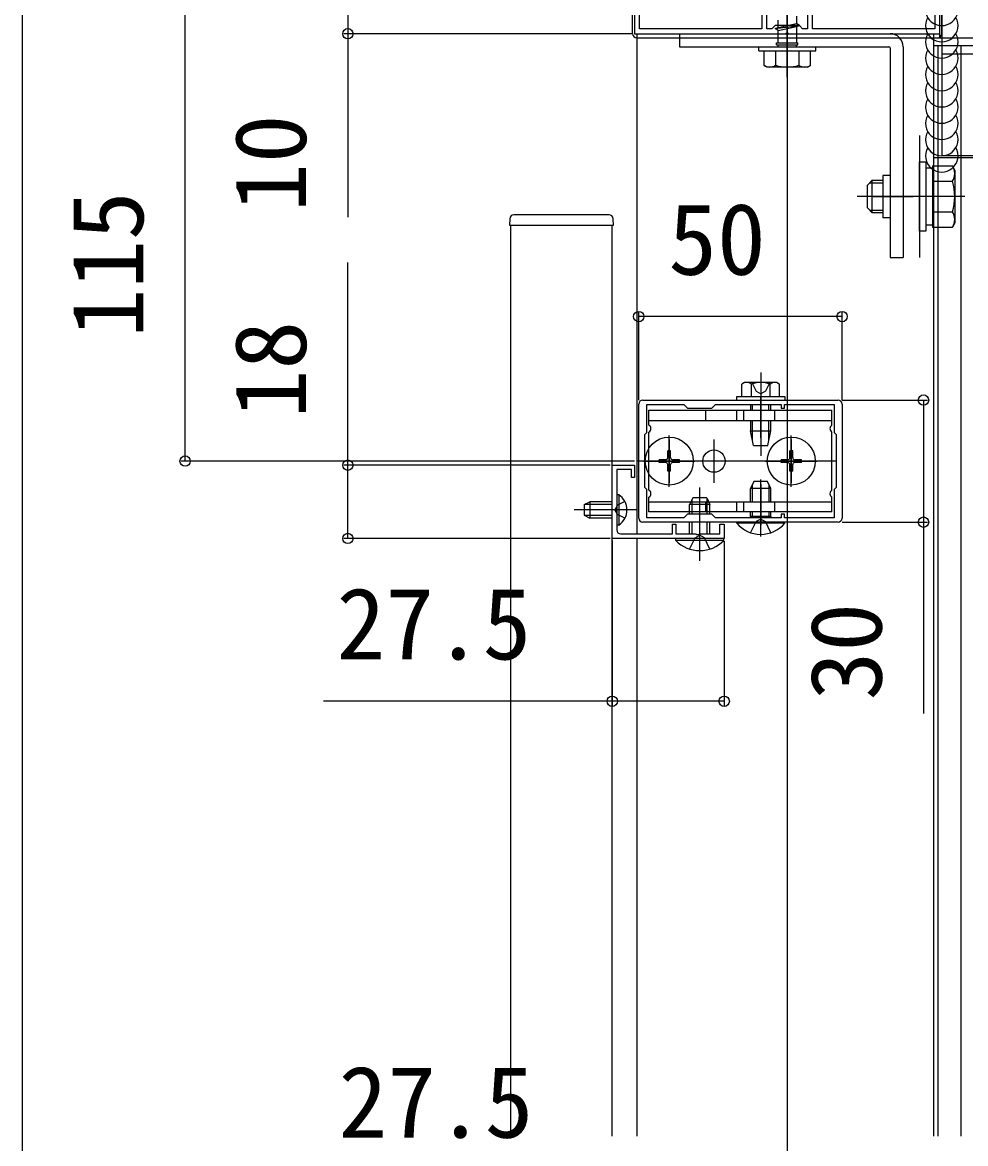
# Model space of a CAD drawing. Units: millimetres, scale not verified. Extents: x -1050 to 1050, y -1570 to 1562.
# Drawn here: x -641 to -409.1, y 930.3 to 1205.8 of the extents above; entities that cross this region are included whole.
import ezdxf
from ezdxf.enums import TextEntityAlignment as Align

# ---------------------------------------------------------------- set-up
doc = ezdxf.new("R2010")
doc.units = ezdxf.units.MM
doc.header["$LTSCALE"] = 8
for name, color, linetype in [('0-2_YKK_11', 7, 'Continuous'), ('0-3_YKK_12', 2, 'Continuous'), ('0-4_YKK_13', 4, 'Continuous'), ('0-5_YKK_D', 6, 'Continuous')]:
    doc.layers.add(name, color=color, linetype=linetype)
doc.styles.add('ＭＳ ゴシック', font='')
doc.styles.get('ＭＳ ゴシック').set_extended_font_data('MS Gothic')

msp = doc.modelspace()

# ---------------------------------------------------------------- linework, layer by layer
at = {"layer": '0-2_YKK_11'}
for p, q in [((-488.497, 1113), (-440.497, 1113)), ((-489.497, 1084), (-489.497, 1112)), ((-439.497, 1112), (-439.497, 1084)), ((-440.497, 1083), (-488.497, 1083))]:
    msp.add_line(p, q, dxfattribs=at)
for points in [[(-490.5, 1213), (-490.5, 1203), (-453.458, 1203), (-453.275, 1203.12), (-452.725, 1203.12), (-452.542, 1203), (-415.5, 1203), (-415.5, 1213)], [(-459.2, 1212), (-459.2, 1204.2), (-489.3, 1204.2), (-489.3, 1212)], [(-448, 1213), (-448, 1204.2), (-449.2, 1204.2), (-450, 1205), (-456, 1205), (-456.8, 1204.2), (-458, 1204.2), (-458, 1213)], [(-416.7, 1212), (-416.7, 1204.2), (-446.8, 1204.2), (-446.8, 1212)], [(-468.5, 1079), (-496, 1079), (-496, 1097), (-490.5, 1097), (-490.5, 1094), (-491.3, 1094), (-491.3, 1095.9), (-494.9, 1095.9), (-494.9, 1086.458), (-495.02, 1086.275), (-495.02, 1085.725), (-494.9, 1085.542), (-494.9, 1081.1)], [(-493.9, 1080.1), (-481.2, 1080.1), (-481.2, 1082.5), (-480.4, 1082.5), (-480.4, 1080.1), (-475.458, 1080.1), (-475.275, 1079.98), (-474.725, 1079.98), (-474.542, 1080.1), (-469.6, 1080.1), (-469.6, 1082.5), (-468.5, 1082.5), (-468.5, 1079)]]:
    msp.add_lwpolyline(points, dxfattribs=at)
msp.add_lwpolyline([(-470.597, 1111.9), (-454.497, 1111.9), (-454.497, 1111), (-453.697, 1111), (-453.697, 1111.9), (-441.497, 1111.9), (-441.497, 1105), (-440.997, 1104.5), (-440.997, 1091.5), (-441.497, 1091), (-441.497, 1084.1), (-453.697, 1084.1), (-453.697, 1085), (-454.497, 1085), (-454.497, 1084.1), (-470.597, 1084.1), (-471.497, 1085), (-477.497, 1085), (-478.397, 1084.1), (-487.497, 1084.1), (-487.497, 1091), (-487.997, 1091.5), (-487.997, 1104.5), (-487.497, 1105), (-487.497, 1111.9), (-478.397, 1111.9), (-477.497, 1111), (-471.497, 1111)], close=True, dxfattribs=at)
for centre, start, end in [((-488.497, 1112), 90.00001, 179.99999), ((-440.497, 1112), 0.00001, 89.99999), ((-488.497, 1084), 180.00001, 269.99999), ((-440.497, 1084), 270.00001, 359.99999), ((-493.9, 1081.1), 180.00001, 269.99999)]:
    msp.add_arc(centre, 1, start, end, dxfattribs=at)
at = {"layer": '0-3_YKK_12'}
for p, q in [((-453, 1350), (-453, 539.25)), ((-415.5, 1202), (-415.5, 1213)), ((-415, 1213), (-415, 1173)), ((-490, 1203), (-490, 1080.1)), ((-490, 1203), (-417, 1203)), ((-417, 1203), (-417, 932.178)), ((-367, 1200), (-417, 1200)), ((-416, 1200), (-416, 932.178)), ((-410.3, 1200), (-410.3, 932.178)), ((167, 1198), (-415, 1198)), ((-424.5, 1178), (-424.5, 1148)), ((-420.5, 1178), (-420.5, 1148)), ((-380.5, 1172.5), (-417, 1172.5)), ((874, 1173), (-415, 1173)), ((-521, 1156), (-521, 932.178)), ((-521, 1156), (-496, 1156)), ((-496, 932.178), (-496, 1156)), ((-490, 1079), (-490, 932.178))]:
    msp.add_line(p, q, dxfattribs=at)
at = {"layer": '0-4_YKK_13'}
for p, q in [((-453, 1192.3), (-453, 1311.301)), ((-491, 1202.998), (-491, 1213)), ((-415, 1202.998), (-415, 1213)), ((-450.75, 1207.3), (-450.75, 1205.55)), ((-456, 1204.3), (-450, 1205.05)), ((-455.25, 1204.55), (-455.25, 1206.3)), ((-455.25, 1204.55), (-450.75, 1205.55)), ((-455.25, 1200.8), (-455.25, 1203.8)), ((-453, 1205.5), (-453, 1197.3)), ((-450.75, 1204.8), (-450.75, 1200.8)), ((-490.002, 1202), (-415.998, 1202)), ((-479.5, 1203), (-479.5, 1199.8)), ((-479.5, 1203), (-427.7, 1203)), ((-479.5, 1199.8), (-428, 1199.8)), ((-460, 1199.8), (-446, 1199.8)), ((-460, 1198.8), (-460, 1199.8)), ((-460, 1198.8), (-446, 1198.8)), ((-458.75, 1198.8), (-458.75, 1195.231)), ((-458.75, 1198.8), (-447.25, 1198.8)), ((-455.887, 1198.8), (-455.887, 1195.247)), ((-455.6, 1200.8), (-450.4, 1200.8)), ((-455.6, 1200.3), (-455.6, 1200.8)), ((-455.6, 1200.3), (-450.4, 1200.3)), ((-455.25, 1199.8), (-455.25, 1200.3)), ((-450.75, 1199.8), (-450.75, 1200.3)), ((-450.4, 1200.3), (-450.4, 1200.8)), ((-450.113, 1198.8), (-450.113, 1195.247)), ((-447.25, 1195.231), (-447.25, 1198.8)), ((-446, 1198.8), (-446, 1199.8)), ((-427.7, 1199.5), (-427.7, 1148)), ((-424.5, 1199.8), (-424.5, 1148)), ((-458, 1194.8), (-458.75, 1195.233)), ((-448, 1194.8), (-458, 1194.8)), ((-448, 1194.8), (-447.25, 1195.233)), ((-418.9, 1170.05), (-417.3, 1170.05)), ((-417.3, 1170.506), (-417.3, 1155.494)), ((-411.8, 1169.5), (-412.381, 1170.506)), ((-411.8, 1169.5), (-411.8, 1156.5)), ((-433.3, 1165.8), (-432.1, 1167)), ((-433.3, 1160.2), (-433.3, 1165.8)), ((-432.748, 1166.352), (-429.5, 1166.352)), ((-432.1, 1167), (-429.5, 1167)), ((-432.1, 1159), (-432.1, 1167)), ((-417.3, 1167), (-417.3, 1159)), ((-409.3, 1163), (-435.8, 1163)), ((-432, 1163), (-422, 1163)), ((-433.3, 1160.2), (-432.1, 1159)), ((-432.748, 1159.648), (-429.5, 1159.648)), ((-521.205, 1157.561), (-521.3, 1156)), ((-519.907, 1158.5), (-520.206, 1158.5)), ((-497.093, 1158.5), (-519.907, 1158.5)), ((-496.794, 1158.5), (-497.093, 1158.5)), ((-495.7, 1156), (-495.795, 1157.561)), ((-429.5, 1159), (-432.1, 1159)), ((-427.7, 1157.8), (-429.5, 1157.8)), ((-521.3, 1156), (-495.7, 1156)), ((-417.3, 1155.95), (-418.9, 1155.95)), ((-411.8, 1156.5), (-412.381, 1155.494)), ((-427.7, 1148), (-424.5, 1148)), ((-459.503, 1119.8), (-459.503, 1099.3)), ((-463.503, 1117.3), (-464.122, 1116.943)), ((-464.122, 1113.8), (-464.122, 1116.943)), ((-455.503, 1117.3), (-463.503, 1117.3)), ((-461.813, 1113.8), (-461.813, 1116.943)), ((-457.194, 1113.8), (-457.194, 1116.943)), ((-455.503, 1117.3), (-454.885, 1116.943)), ((-454.885, 1113.8), (-454.885, 1116.943)), ((-454.885, 1113.8), (-464.122, 1113.8)), ((-457.003, 1113.8), (-462.003, 1113.8)), ((-459.503, 1103.7), (-459.503, 1113.7)), ((-487.003, 1110.5), (-442.003, 1110.5)), ((-487.003, 1106.866), (-487.003, 1110.5)), ((-473.003, 1108), (-473.003, 1110.5)), ((-465.369, 1108), (-465.369, 1110.5)), ((-463.637, 1108), (-463.637, 1110.5)), ((-462.003, 1111.9), (-462.003, 1110.5)), ((-461.517, 1110.5), (-461.517, 1111.9)), ((-457.489, 1110.5), (-457.489, 1111.9)), ((-457.003, 1110.5), (-457.003, 1111.9)), ((-456.003, 1108), (-456.003, 1110.5)), ((-442.003, 1106.866), (-442.003, 1110.5)), ((-487.003, 1108), (-442.003, 1108)), ((-462.003, 1108), (-462.003, 1105.4)), ((-461.517, 1103.067), (-461.517, 1108)), ((-457.489, 1103.067), (-457.489, 1108)), ((-457.003, 1105.4), (-457.003, 1108)), ((-487.003, 1090.866), (-487.003, 1105.134)), ((-462.003, 1105.4), (-457.003, 1105.4)), ((-461.253, 1101.8), (-462.003, 1105.4)), ((-457.753, 1101.8), (-457.003, 1105.4)), ((-442.003, 1090.866), (-442.003, 1105.134)), ((-482, 1091.7), (-482, 1104.3)), ((-482, 1103.3), (-482, 1092.7)), ((-471.004, 1103.3), (-471.004, 1092.7)), ((-461.253, 1101.8), (-457.753, 1101.8)), ((-452.004, 1091.7), (-452.004, 1104.3)), ((-452.004, 1103.3), (-452.004, 1092.7)), ((-481.65, 1100.5), (-482.35, 1100.5)), ((-482.35, 1098.85), (-482.35, 1100.5)), ((-481.65, 1098.85), (-481.65, 1100.5)), ((-451.654, 1100.5), (-452.354, 1100.5)), ((-452.354, 1098.85), (-452.354, 1100.5)), ((-451.654, 1098.85), (-451.654, 1100.5)), ((-440.803, 1098), (-490.003, 1098)), ((-488.3, 1098), (-475.7, 1098)), ((-484.5, 1097.65), (-484.5, 1098.35)), ((-482.85, 1098.35), (-484.5, 1098.35)), ((-482.85, 1097.65), (-484.5, 1097.65)), ((-482.35, 1095.5), (-482.35, 1097.15)), ((-481.65, 1095.5), (-481.65, 1097.15)), ((-479.5, 1098.35), (-481.15, 1098.35)), ((-479.5, 1097.65), (-481.15, 1097.65)), ((-479.5, 1097.65), (-479.5, 1098.35)), ((-458.304, 1098), (-445.704, 1098)), ((-454.504, 1097.65), (-454.504, 1098.35)), ((-452.854, 1098.35), (-454.504, 1098.35)), ((-452.854, 1097.65), (-454.504, 1097.65)), ((-452.354, 1095.5), (-452.354, 1097.15)), ((-451.654, 1095.5), (-451.654, 1097.15)), ((-449.504, 1098.35), (-451.154, 1098.35)), ((-449.504, 1097.65), (-451.154, 1097.65)), ((-449.504, 1097.65), (-449.504, 1098.35)), ((-481.65, 1095.5), (-482.35, 1095.5)), ((-459.503, 1079.5), (-459.503, 1093.5)), ((-451.654, 1095.5), (-452.354, 1095.5)), ((-474.497, 1073.5), (-474.497, 1091.5)), ((-461.203, 1093), (-462.003, 1091.3)), ((-462.003, 1088), (-462.003, 1091.3)), ((-457.003, 1091.3), (-462.003, 1091.3)), ((-461.57, 1088), (-461.57, 1092.22)), ((-457.803, 1093), (-461.203, 1093)), ((-459.503, 1092.3), (-459.503, 1082.3)), ((-457.003, 1091.3), (-457.803, 1093)), ((-457.436, 1088), (-457.436, 1092.22)), ((-457.003, 1088), (-457.003, 1091.3)), ((-502.9, 1087.3), (-501.5, 1088)), ((-494.391, 1089.75), (-494.9, 1089.75)), ((-494.9, 1089.75), (-494.9, 1082.25)), ((-487.003, 1085.5), (-487.003, 1089.134)), ((-487.003, 1088), (-442.003, 1088)), ((-476.197, 1089), (-476.997, 1087.3)), ((-476.342, 1085), (-476.342, 1088.69)), ((-472.797, 1089), (-476.197, 1089)), ((-473.003, 1085.5), (-473.003, 1088)), ((-472.797, 1089), (-471.997, 1087.3)), ((-472.651, 1085), (-472.651, 1088.69)), ((-465.369, 1085.5), (-465.369, 1088)), ((-463.637, 1085.5), (-463.637, 1088)), ((-456.003, 1085.5), (-456.003, 1088)), ((-442.003, 1085.5), (-442.003, 1089.134)), ((-489.9, 1086), (-505.4, 1086)), ((-502.9, 1087.3), (-502.9, 1084.7)), ((-496, 1087.346), (-502.809, 1087.346)), ((-442.003, 1085.5), (-487.003, 1085.5)), ((-476.997, 1085), (-476.997, 1087.3)), ((-462.003, 1084.4), (-462.003, 1085.5)), ((-461.57, 1084.4), (-461.57, 1085.5)), ((-457.436, 1084.4), (-457.436, 1085.5)), ((-457.003, 1084.4), (-457.003, 1085.5)), ((-502.9, 1084.7), (-501.5, 1084)), ((-496, 1084.654), (-502.809, 1084.654)), ((-496, 1084), (-501.5, 1084)), ((-476.997, 1080.1), (-476.997, 1083)), ((-476.342, 1080.1), (-476.342, 1083)), ((-472.651, 1080.1), (-472.651, 1083)), ((-471.997, 1080.1), (-471.997, 1083)), ((-465.403, 1083), (-453.603, 1083)), ((-465.403, 1082.752), (-465.403, 1083)), ((-453.603, 1082.752), (-465.403, 1082.752)), ((-457.003, 1084.4), (-462.003, 1084.4)), ((-462.003, 1084.4), (-461.894, 1084.1)), ((-462.003, 1080.417), (-460.648, 1083.135)), ((-461.57, 1084.4), (-461.633, 1084.1)), ((-459.503, 1083.744), (-460.648, 1083.135)), ((-459.503, 1083.744), (-458.358, 1083.135)), ((-457.003, 1080.417), (-458.358, 1083.135)), ((-457.436, 1084.4), (-457.373, 1084.1)), ((-457.003, 1084.4), (-457.112, 1084.1)), ((-453.603, 1082.752), (-453.603, 1083)), ((-468.597, 1079), (-480.397, 1079)), ((-468.597, 1078.491), (-468.597, 1079))]:
    msp.add_line(p, q, dxfattribs=at)
for points in [[(-455.25, 1203.8), (-456, 1204.3), (-455.25, 1204.55)], [(-455.25, 1203.8), (-450.75, 1204.8), (-450, 1205.05), (-450.75, 1205.55)], [(-417, 1202), (-366, 1202), (-366, 1200), (-417, 1200)], [(-427.7, 1168.2), (-429.5, 1168.2), (-429.5, 1157.8)], [(-417.3, 1170.506), (-414.5, 1170.506), (-412.381, 1170.506)], [(-417.3, 1166.753), (-415.5, 1166.753), (-412.381, 1166.753)], [(-417.3, 1159.247), (-415.5, 1159.247), (-412.381, 1159.247)], [(-417.3, 1155.494), (-414.5, 1155.494), (-412.381, 1155.494)], [(-461.703, 1117.3), (-460.653, 1115.147), (-459.503, 1114.536)], [(-457.303, 1117.3), (-458.353, 1115.147), (-459.503, 1114.536)], [(-496, 1088), (-501.5, 1088), (-501.5, 1084)], [(-492.891, 1088.05), (-494.746, 1087.145), (-495.355, 1086)], [(-494.391, 1089.75), (-494.391, 1082.25), (-494.9, 1082.25)], [(-492.891, 1083.95), (-494.746, 1084.855), (-495.355, 1086)], [(-471.997, 1085), (-471.997, 1087.3), (-476.997, 1087.3)], [(-476.997, 1076.389), (-475.642, 1079.167), (-474.497, 1079.776)], [(-471.997, 1076.389), (-473.352, 1079.167), (-474.497, 1079.776)], [(-468.597, 1078.491), (-480.397, 1078.491), (-480.397, 1079)]]:
    msp.add_lwpolyline(points, dxfattribs=at)
for points in [[(-420.5, 1154.5), (-420.5, 1171.5), (-418.9, 1171.5), (-418.9, 1154.5)], [(-465.503, 1113), (-453.503, 1113), (-453.503, 1113.8), (-465.503, 1113.8)]]:
    msp.add_lwpolyline(points, close=True, dxfattribs=at)
for centre, radius in [((-482, 1098), 5.9), ((-452.004, 1098), 5.9), ((-471.004, 1098), 2.75)]:
    msp.add_circle(centre, radius, dxfattribs=at)
for centre, radius, start, end in [((-415, 1209), 4, 150, 30), ((-415, 1205), 4, 150, 30), ((-427.7, 1199.8), 3.2, 0, 90), ((-415, 1201), 4, 150, 30), ((-428, 1199.5), 0.3, 0, 90), ((-415, 1197), 4, 150, 30), ((-457.33, 1197.356), 2.556, 236.25178, 304.38425), ((-453, 1204.353), 9.553, 252.41205, 287.58795), ((-448.67, 1197.356), 2.556, 235.61575, 303.74822), ((-415, 1193), 4, 150, 30), ((-415, 1189), 4, 150, 30), ((-415, 1185), 4, 150, 30), ((-415, 1181), 4, 150, 30), ((-415, 1177), 4, 150, 30), ((-415, 1173), 4, 150, 30), ((-415.123, 1168.629), 3.323, 325.61575, 34.38425), ((-424.219, 1163), 12.419, 342.41205, 17.58795), ((-520.206, 1157.5), 1, 90, 176.5), ((-496.794, 1157.5), 1, 3.5, 90), ((-415.123, 1157.371), 3.323, 325.61575, 34.38425), ((-462.967, 1115.255), 2.045, 55.61575, 124.38425), ((-459.503, 1109.657), 7.643, 72.41205, 107.58795), ((-456.039, 1115.255), 2.045, 55.61575, 124.38425), ((-487.503, 1106), 1, 300, 60), ((-441.503, 1106), 1, 120, 240), ((-482.85, 1098.85), 0.5, 270, 0), ((-482.85, 1097.15), 0.5, 0, 90), ((-481.15, 1098.85), 0.5, 180, 270), ((-481.15, 1097.15), 0.5, 90, 180), ((-452.854, 1098.85), 0.5, 270, 0), ((-452.854, 1097.15), 0.5, 0, 90), ((-451.154, 1098.85), 0.5, 180, 270), ((-451.154, 1097.15), 0.5, 90, 180), ((-487.503, 1090), 1, 300, 60), ((-441.503, 1090), 1, 120, 240), ((-496.927, 1086), 4.527, 304.06671, 55.93329), ((-459.503, 1087.7), 7.7, 219.98312, 320.01688), ((-474.497, 1084.232), 8.232, 224.2189, 315.7811)]:
    msp.add_arc(centre, radius, start, end, dxfattribs=at)
for centre, major_axis in [((-489.998, 1203.002), (-0.71, -0.71)), ((-416.002, 1203.002), (0.71, -0.71))]:
    msp.add_ellipse(centre, major_axis=major_axis, ratio=0.99628, start_param=5.4996506, end_param=7.06672, dxfattribs=at)
at = {"layer": '0-5_YKK_D'}
for p, q in [((-641, 613), (-641, 1213)), ((-601, 1098), (-601, 1213)), ((-491, 1203), (-562, 1203)), ((-489.497, 1113), (-489.497, 1134.5)), ((-439.497, 1133.5), (-489.497, 1133.5)), ((-439.497, 1113), (-439.497, 1134.5)), ((-439.497, 1113), (-418.497, 1113)), ((-490.497, 1098), (-602, 1098)), ((-496.5, 1097), (-562, 1097)), ((-439.497, 1083), (-418.497, 1083)), ((-496.5, 1079), (-562, 1079)), ((-496, 1078.5), (-496, 1038)), ((-468.5, 1078.3), (-468.5, 1038))]:
    msp.add_line(p, q, dxfattribs=at)
for points in [[(-561, 1213), (-561, 1203), (-561, 1157.9)], [(-561, 1079), (-561, 1097), (-561, 1146.791)], [(-419.497, 1113), (-419.497, 1083), (-419.497, 1035.991)], [(-468.5, 1039), (-496, 1039), (-567.009, 1039)]]:
    msp.add_lwpolyline(points, dxfattribs=at)
for centre in [(-561, 1203), (-489.497, 1133.5), (-439.497, 1133.5), (-419.497, 1113), (-601, 1098), (-561, 1097), (-419.497, 1083), (-561, 1079), (-496, 1039), (-468.5, 1039)]:
    msp.add_circle(centre, 1.275, dxfattribs=at)

# ---------------------------------------------------------------- texts
at = {"layer": '0-5_YKK_D', "style": 'ＭＳ ゴシック'}
for s, p in [('10', (-566, 1159.218)), ('115', (-606, 1128.364)), ('18', (-566, 1108.518)), ('30', (-424.497, 1039.218))]:
    msp.add_text(s, height=17.6, rotation=90, dxfattribs=at).set_placement(p, align=Align.BOTTOM_LEFT)
for s, p in [('50', (-482.224, 1138.5)), ('27.5', (-563.782, 1044)), ('27.5', (-563.278, 926.5))]:
    msp.add_text(s, height=17.6, dxfattribs=at).set_placement(p, align=Align.BOTTOM_LEFT)

doc.saveas('drawing.dxf')
